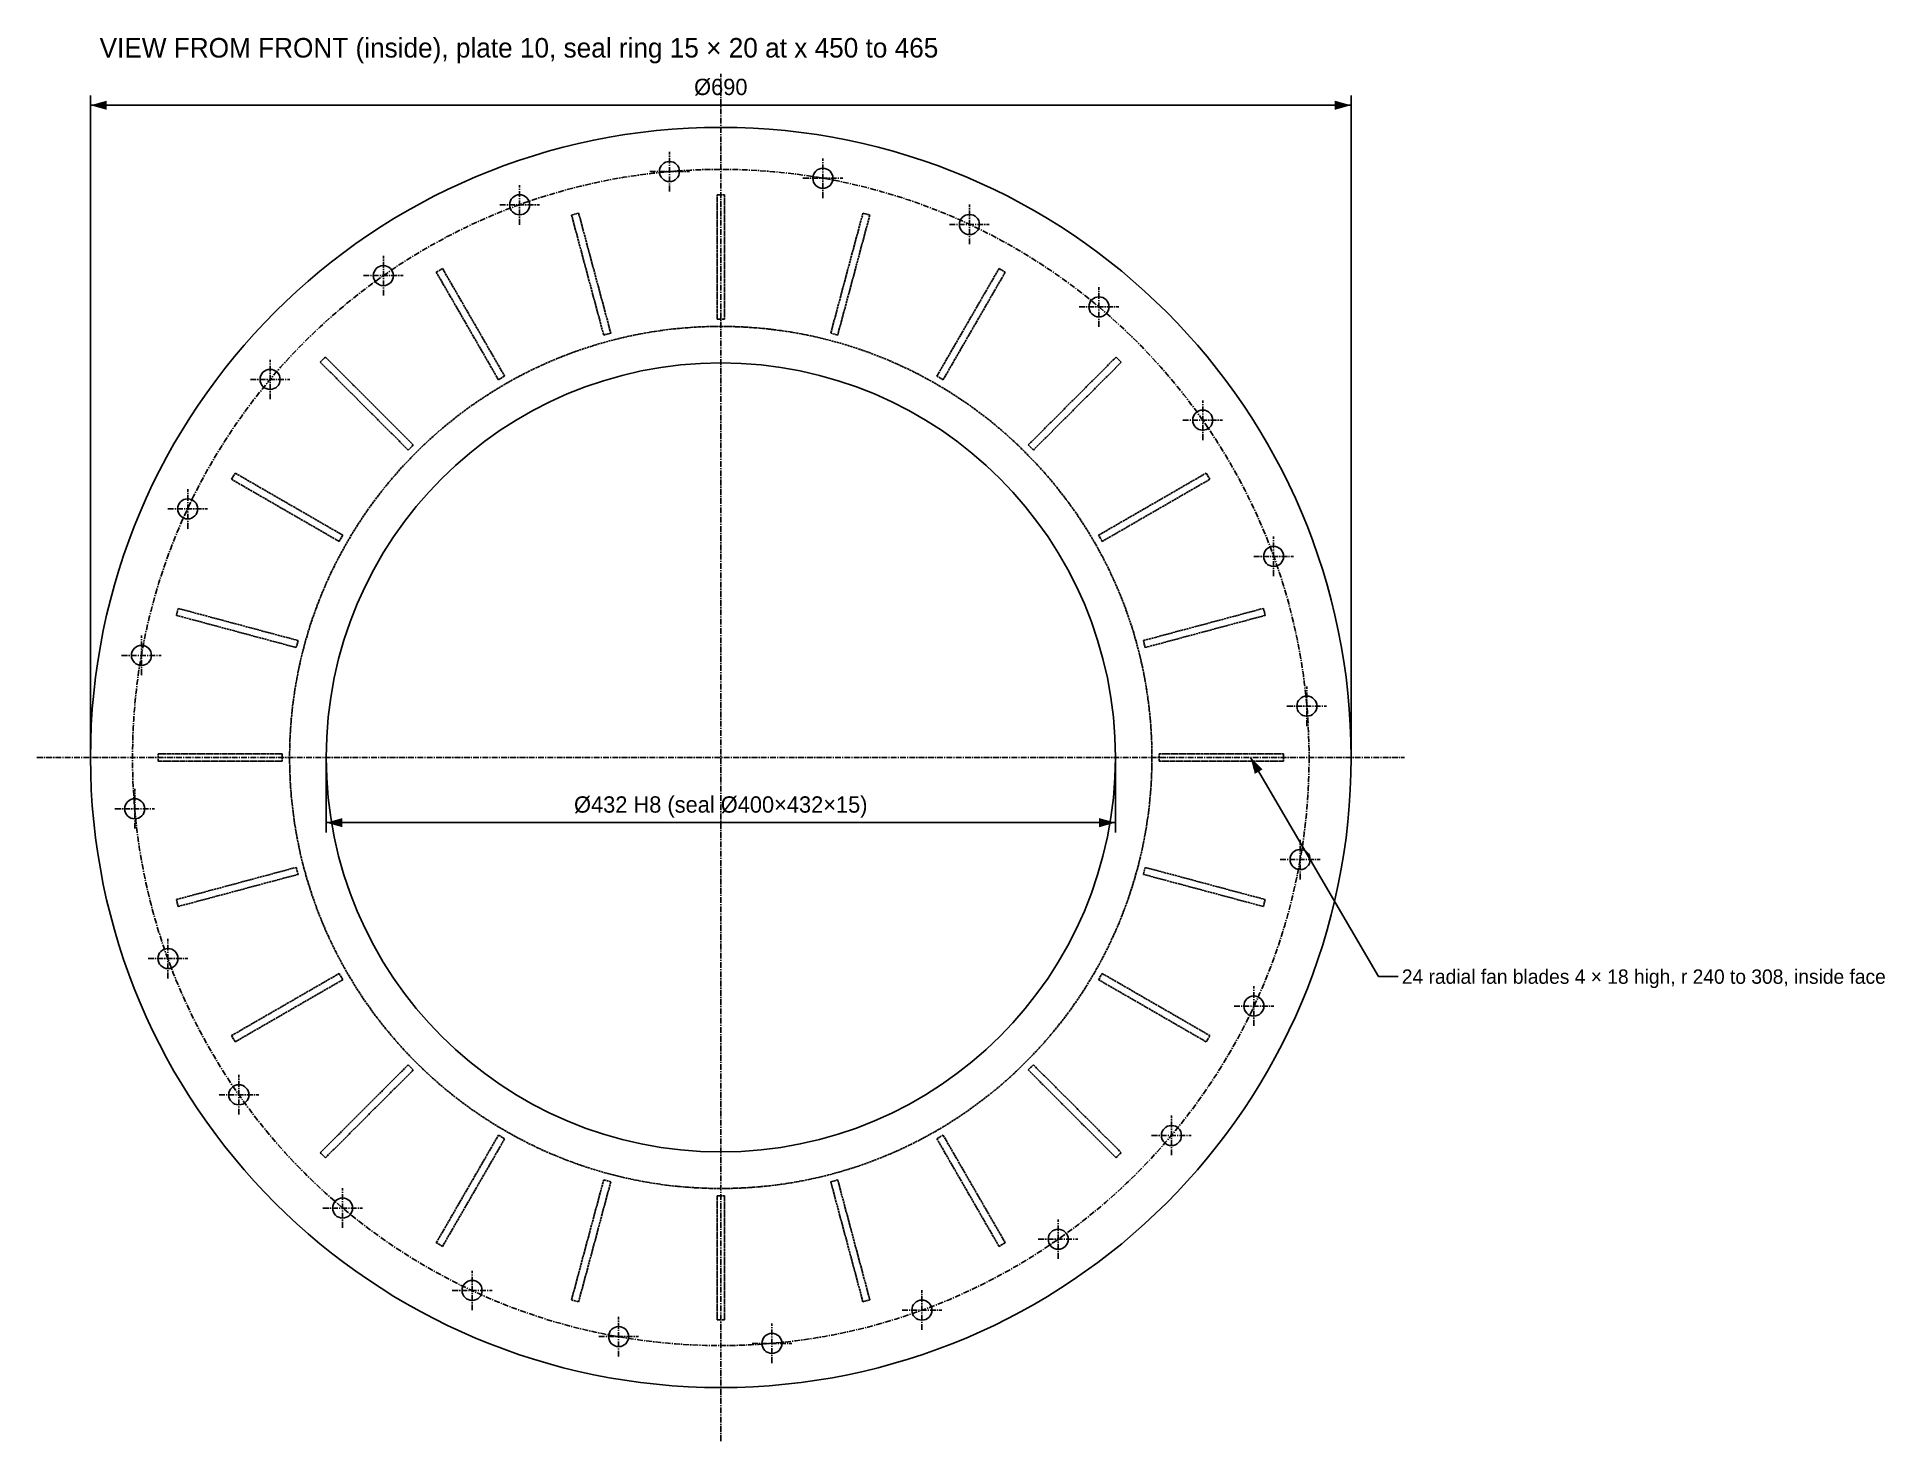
# Model space of a CAD drawing. Header units: millimetres. Extents: x 0 to 1012, y -374 to 394.
import ezdxf
from ezdxf.enums import TextEntityAlignment as Align

# ---------------------------------------------------------------- set-up
doc = ezdxf.new("R2010")
doc.units = ezdxf.units.MM
doc.linetypes.add('CENTER', pattern=[5.08, 3.175, -0.635, 0.635, -0.635])
doc.linetypes.add('DASHED', pattern=[1.524, 1.27, -0.254])
for name, color, linetype in [('CENTER', 1, 'CENTER'), ('DIM', 3, 'Continuous'), ('HIDDEN', 8, 'DASHED'), ('OUTLINE', 7, 'Continuous'), ('TEXT', 3, 'Continuous')]:
    doc.layers.add(name, color=color, linetype=linetype)

msp = doc.modelspace()

# ---------------------------------------------------------------- hatches: boundary and pattern name
at = {"layer": 'DIM'}
for points in [[(29.3, 357.1), (38.2, 354.6), (38.2, 359.6)], [(719.3, 357.1), (710.4, 359.6), (710.4, 354.6)], [(664.3, 0), (666.6, -9), (670.9, -6.5)], [(158.3, -35.7), (167.2, -38.2), (167.2, -33.2)], [(590.3, -35.7), (581.4, -33.2), (581.4, -38.2)]]:
    msp.add_hatch(color=7, dxfattribs=at).paths.add_polyline_path(points)

# ---------------------------------------------------------------- linework, layer by layer
at = {"layer": 'CENTER'}
for p, q in [((374.3, -374.3), (374.3, 374.3)), ((346.2, 309.9), (346.2, 331.6)), ((430.2, 306.3), (430.2, 328)), ((335.4, 320.8), (357.1, 320.8)), ((419.3, 317.1), (441.1, 317.1)), ((264.2, 291.7), (264.2, 313.4)), ((253.3, 302.6), (275, 302.6)), ((510.4, 281), (510.4, 302.7)), ((499.5, 291.8), (521.2, 291.8)), ((189.6, 252.9), (189.6, 274.6)), ((178.7, 263.8), (200.5, 263.8)), ((581.3, 235.8), (581.3, 257.5)), ((570.4, 246.7), (592.1, 246.7)), ((127.6, 196.1), (127.6, 217.8)), ((116.8, 207), (138.5, 207)), ((638.1, 173.8), (638.1, 195.5)), ((627.2, 184.7), (648.9, 184.7)), ((82.5, 125.2), (82.5, 146.9)), ((71.6, 136.1), (93.3, 136.1)), ((676.9, 99.3), (676.9, 121)), ((666, 110.1), (687.7, 110.1)), ((57.2, 45.1), (57.2, 66.8)), ((46.3, 55.9), (68, 55.9)), ((695.1, 17.2), (695.1, 38.9)), ((684.2, 28.1), (705.9, 28.1)), ((0, 0), (748.6, 0)), ((53.5, -38.9), (53.5, -17.2)), ((42.7, -28.1), (64.4, -28.1)), ((691.4, -66.8), (691.4, -45.1)), ((680.5, -55.9), (702.3, -55.9)), ((71.7, -121), (71.7, -99.3)), ((60.8, -110.1), (82.6, -110.1)), ((666.1, -146.9), (666.1, -125.2)), ((655.3, -136.1), (677, -136.1)), ((110.5, -195.5), (110.5, -173.8)), ((99.7, -184.7), (121.4, -184.7)), ((621, -217.8), (621, -196.1)), ((610.1, -207), (631.8, -207)), ((167.3, -257.5), (167.3, -235.8)), ((156.5, -246.7), (178.2, -246.7)), ((559, -274.6), (559, -252.9)), ((548.1, -263.8), (569.8, -263.8)), ((238.2, -302.7), (238.2, -281)), ((227.3, -291.8), (249.1, -291.8)), ((484.4, -313.4), (484.4, -291.7)), ((473.6, -302.6), (495.3, -302.6)), ((318.4, -328), (318.4, -306.3)), ((402.3, -331.6), (402.3, -309.9)), ((307.5, -317.1), (329.2, -317.1)), ((391.5, -320.8), (413.2, -320.8))]:
    msp.add_line(p, q, dxfattribs=at)
msp.add_circle((374.3, 0), 322, dxfattribs=at)
at = {"layer": 'DIM'}
for p, q in [((29.3, 0), (29.3, 362.5)), ((29.3, 357.1), (719.3, 357.1)), ((719.3, 0), (719.3, 362.5)), ((158.3, 0), (158.3, -41.1)), ((590.3, 0), (590.3, -41.1)), ((664.3, 0), (734.3, -120)), ((158.3, -35.7), (590.3, -35.7)), ((734.3, -120), (745, -120))]:
    msp.add_line(p, q, dxfattribs=at)
at = {"layer": 'HIDDEN'}
for points in [[(372.3, 240), (372.3, 308), (376.3, 308), (376.3, 240)], [(310.2, 231.3), (292.6, 297), (296.5, 298), (314.1, 232.3)], [(434.5, 232.3), (452.1, 298), (455.9, 297), (438.3, 231.3)], [(252.6, 206.8), (218.6, 265.7), (222, 267.7), (256, 208.8)], [(492.6, 208.8), (526.6, 267.7), (530, 265.7), (496, 206.8)], [(203.2, 168.3), (155.1, 216.4), (157.9, 219.2), (206, 171.1)], [(542.6, 171.1), (590.7, 219.2), (593.5, 216.4), (545.4, 168.3)], [(165.4, 118.3), (106.5, 152.3), (108.5, 155.7), (167.4, 121.7)], [(581.1, 121.7), (640, 155.7), (642, 152.3), (583.1, 118.3)], [(141.9, 60.2), (76.3, 77.8), (77.3, 81.6), (143, 64)], [(605.6, 64), (671.3, 81.6), (672.3, 77.8), (606.6, 60.2)], [(134.3, -2), (66.3, -2), (66.3, 2), (134.3, 2)], [(614.3, 2), (682.3, 2), (682.3, -2), (614.3, -2)], [(143, -64), (77.3, -81.6), (76.3, -77.8), (141.9, -60.2)], [(606.6, -60.2), (672.3, -77.8), (671.3, -81.6), (605.6, -64)], [(167.4, -121.7), (108.5, -155.7), (106.5, -152.3), (165.4, -118.3)], [(583.1, -118.3), (642, -152.3), (640, -155.7), (581.1, -121.7)], [(206, -171.1), (157.9, -219.2), (155.1, -216.4), (203.2, -168.3)], [(545.4, -168.3), (593.5, -216.4), (590.7, -219.2), (542.6, -171.1)], [(256, -208.8), (222, -267.7), (218.6, -265.7), (252.6, -206.8)], [(496, -206.8), (530, -265.7), (526.6, -267.7), (492.6, -208.8)], [(314.1, -232.3), (296.5, -298), (292.6, -297), (310.2, -231.3)], [(438.3, -231.3), (455.9, -297), (452.1, -298), (434.5, -232.3)], [(376.3, -240), (376.3, -308), (372.3, -308), (372.3, -240)]]:
    msp.add_lwpolyline(points, close=True, dxfattribs=at)
msp.add_circle((374.3, 0), 236, dxfattribs=at)
at = {"layer": 'OUTLINE'}
for centre, radius in [((374.3, 0), 345), ((346.2, 320.8), 5.5), ((430.2, 317.1), 5.5), ((264.2, 302.6), 5.5), ((510.4, 291.8), 5.5), ((189.6, 263.8), 5.5), ((581.3, 246.7), 5.5), ((127.6, 207), 5.5), ((374.3, 0), 216), ((638.1, 184.7), 5.5), ((82.5, 136.1), 5.5), ((676.9, 110.1), 5.5), ((57.2, 55.9), 5.5), ((695.1, 28.1), 5.5), ((53.5, -28.1), 5.5), ((691.4, -55.9), 5.5), ((71.7, -110.1), 5.5), ((666.1, -136.1), 5.5), ((110.5, -184.7), 5.5), ((621, -207), 5.5), ((167.3, -246.7), 5.5), ((559, -263.8), 5.5), ((238.2, -291.8), 5.5), ((484.4, -302.6), 5.5), ((318.4, -317.1), 5.5), ((402.3, -320.8), 5.5)]:
    msp.add_circle(centre, radius, dxfattribs=at)

# ---------------------------------------------------------------- texts
at = {"layer": 'DIM'}
for s, height, p in [('Ø690', 8.93, (374.3, 360)), ('Ø432 H8 (seal Ø400×432×15)', 8.929, (374.3, -32.9))]:
    msp.add_text(s, height=height, dxfattribs=at).set_placement(p, align=Align.BOTTOM_CENTER)
msp.add_text('24 radial fan blades 4 × 18 high, r 240 to 308, inside face', height=7.857, dxfattribs=at).set_placement((747.1, -120), align=Align.MIDDLE_LEFT)
at = {"layer": 'TEXT'}
msp.add_text('VIEW FROM FRONT (inside), plate 10, seal ring 15 × 20 at x 450 to 465', height=10.714, dxfattribs=at).set_placement((34.3, 380), align=Align.BOTTOM_LEFT)

doc.saveas('drawing.dxf')
